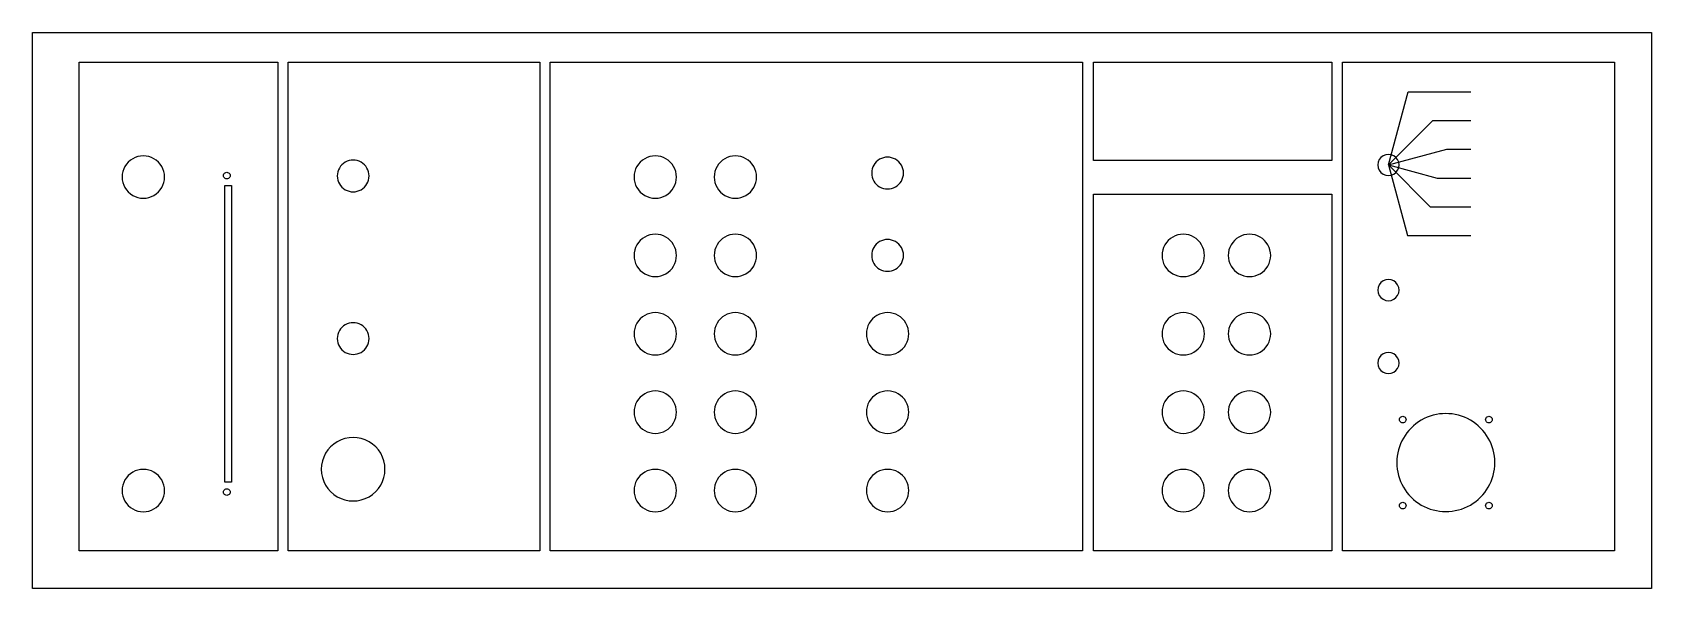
# Model space of a CAD drawing. Extents: x -325 to 286, y 5 to 215.
import ezdxf

# ---------------------------------------------------------------- set-up
doc = ezdxf.new("R2010")
doc.units = 0
doc.layers.add('Calque_1', color=7, linetype='CONTINUOUS')

msp = doc.modelspace()

# ---------------------------------------------------------------- linework, layer by layer
at = {"layer": 'Calque_1', "color": 5}
for points in [[(-324.98392, 214.652679), (285.67441, 214.652679), (285.67441, 4.573519), (-324.98392, 4.573519)], [(-307.36536, 203.344513), (-232.470356, 203.344513), (-232.470356, 18.807513), (-307.36536, 18.807513)], [(-228.47009, 203.344513), (-133.662587, 203.344513), (-133.662587, 18.807863), (-228.47009, 18.807863)], [(-129.66309, 203.344513), (71.03662, 203.344513), (71.03662, 18.807513), (-129.66309, 18.807513)], [(75.141922, 203.344513), (165.042183, 203.344513), (165.042183, 166.200142), (75.141922, 166.200142)], [(169.04192, 203.344513), (271.6422, 203.344513), (271.6422, 18.807513), (169.04192, 18.807513)], [(75.141922, 153.57892), (165.042183, 153.57892), (165.042183, 18.8075), (75.141922, 18.8075)]]:
    msp.add_lwpolyline(points, close=True, dxfattribs=at)
for points in [[(186.42483, 164.57948), (193.81462, 192.15851), (217.51949, 192.15851)], [(186.42483, 164.57948), (203.16722, 181.32191), (217.51949, 181.32191)], [(186.42483, 164.57948), (208.46386, 170.48482), (217.51949, 170.48482)], [(186.42483, 164.57948), (204.82988, 159.64786), (217.51949, 159.64786)], [(186.42483, 164.57948), (202.19321, 148.81108), (217.51949, 148.81108)], [(186.42483, 164.57948), (193.55377, 137.97398), (217.51949, 137.97398)]]:
    msp.add_lwpolyline(points, dxfattribs=at)
at = {"layer": 'Calque_1', "color": 7}
for points in [[(-275.14221, 160.0087)], [(-250.40887, 160.56476)], [(-198.01732, 160.41525)], [(3.534529, 161.50391)], [(190.42482, 164.57947)], [(-252.40889, 156.81473), (-249.90889, 156.81473), (-249.90889, 44.81473), (-252.40889, 44.81473)], [(-90.073349, 152.0087)], [(-59.86232, 152.00888)], [(3.534529, 130.41188)], [(-90.073349, 122.41171)], [(-59.86232, 122.41188)], [(109.05116, 122.41188)], [(134.0237, 122.41206)], [(190.42482, 117.31006)], [(-198.01732, 99.01108)], [(-90.073349, 92.81474)], [(-59.86232, 92.81493)], [(-2.465471, 92.81493)], [(109.05116, 92.81491)], [(134.0237, 92.81512)], [(190.424831, 89.769373)], [(193.06435, 68.436)], [(225.56435, 68.436)], [(-90.073349, 63.21776)], [(-59.86232, 63.21796)], [(-2.465471, 63.21796)], [(109.05116, 63.21796)], [(134.0237, 63.21812)], [(-192.01732, 49.67616)], [(226.56435, 52.18599)], [(-275.14221, 41.6208)], [(-250.40887, 41.06476)], [(-90.073349, 33.6208)], [(-59.86232, 33.62099)], [(-2.465471, 33.62099)], [(109.05116, 33.62099)], [(134.0237, 33.62114)], [(193.06435, 35.936)], [(225.56435, 35.936)]]:
    msp.add_lwpolyline(points, close=True, dxfattribs=at)
for points in [[(-287.14221, 166.936903), (-289.617419, 165.507841), (-291.14221, 162.866825), (-291.14221, 160.0087)], [(-279.14221, 166.936903), (-281.617419, 168.365966), (-284.667001, 168.365966), (-287.14221, 166.936903)], [(-275.14221, 160.0087), (-275.14221, 162.866825), (-276.667001, 165.507841), (-279.14221, 166.936903)], [(-207.01732, 165.611402), (-208.873726, 164.539606), (-210.01732, 162.558844), (-210.01732, 160.41525)], [(-201.01732, 165.611402), (-202.873726, 166.683199), (-205.160914, 166.683199), (-207.01732, 165.611402)], [(-198.01732, 160.41525), (-198.01732, 162.558844), (-199.160914, 164.539606), (-201.01732, 165.611402)], [(-90.073349, 168.0087), (-92.931474, 168.0087), (-95.57249, 166.483909), (-97.001552, 164.0087)], [(-83.145146, 164.0087), (-84.574208, 166.483909), (-87.215224, 168.0087), (-90.073349, 168.0087)], [(-59.86232, 168.00888), (-62.720445, 168.00888), (-65.361461, 166.484089), (-66.790523, 164.00888)], [(-52.934117, 164.00888), (-54.363179, 166.484089), (-57.004195, 168.00888), (-59.86232, 168.00888)], [(-5.465471, 166.700062), (-7.321877, 165.628266), (-8.465471, 163.647504), (-8.465471, 161.50391)], [(0.534529, 166.700062), (-1.321877, 167.771859), (-3.609065, 167.771859), (-5.465471, 166.700062)], [(3.534529, 161.50391), (3.534529, 163.647504), (2.390935, 165.628266), (0.534529, 166.700062)], [(184.42482, 168.043572), (183.187216, 167.32904), (182.42482, 166.008532), (182.42482, 164.57947)], [(188.42482, 168.043572), (187.187216, 168.758103), (185.662424, 168.758103), (184.42482, 168.043572)], [(190.42482, 164.57947), (190.42482, 166.008532), (189.662424, 167.32904), (188.42482, 168.043572)], [(-291.14221, 160.0087), (-291.14221, 157.150575), (-289.617419, 154.509559), (-287.14221, 153.080497)], [(-279.14221, 153.080497), (-276.667001, 154.509559), (-275.14221, 157.150575), (-275.14221, 160.0087)], [(-252.90887, 160.56476), (-252.90887, 161.011342), (-252.670621, 161.424001), (-252.28387, 161.647292)], [(-252.28387, 159.482228), (-252.670621, 159.705519), (-252.90887, 160.118178), (-252.90887, 160.56476)], [(-252.28387, 161.647292), (-251.897119, 161.870583), (-251.420621, 161.870583), (-251.03387, 161.647292)], [(-251.03387, 159.482228), (-251.420621, 159.258937), (-251.897119, 159.258937), (-252.28387, 159.482228)], [(-251.03387, 161.647292), (-250.647119, 161.424001), (-250.40887, 161.011342), (-250.40887, 160.56476)], [(-250.40887, 160.56476), (-250.40887, 160.118178), (-250.647119, 159.705519), (-251.03387, 159.482228)], [(-210.01732, 160.41525), (-210.01732, 158.271656), (-208.873726, 156.290894), (-207.01732, 155.219098)], [(-201.01732, 155.219098), (-199.160914, 156.290894), (-198.01732, 158.271656), (-198.01732, 160.41525)], [(-97.001552, 164.0087), (-98.430615, 161.533491), (-98.430615, 158.483909), (-97.001552, 156.0087)], [(-83.145146, 156.0087), (-81.716083, 158.483909), (-81.716083, 161.533491), (-83.145146, 164.0087)], [(-66.790523, 164.00888), (-68.219586, 161.533671), (-68.219586, 158.484089), (-66.790523, 156.00888)], [(-52.934117, 156.00888), (-51.505054, 158.484089), (-51.505054, 161.533671), (-52.934117, 164.00888)], [(-8.465471, 161.50391), (-8.465471, 159.360316), (-7.321877, 157.379554), (-5.465471, 156.307758)], [(0.534529, 156.307758), (2.390935, 157.379554), (3.534529, 159.360316), (3.534529, 161.50391)], [(182.42482, 164.57947), (182.42482, 163.150408), (183.187216, 161.8299), (184.42482, 161.115368)], [(184.42482, 161.115368), (185.662424, 160.400837), (187.187216, 160.400837), (188.42482, 161.115368)], [(188.42482, 161.115368), (189.662424, 161.8299), (190.42482, 163.150408), (190.42482, 164.57947)], [(-287.14221, 153.080497), (-284.667001, 151.651434), (-281.617419, 151.651434), (-279.14221, 153.080497)], [(-207.01732, 155.219098), (-205.160914, 154.147301), (-202.873726, 154.147301), (-201.01732, 155.219098)], [(-97.001552, 156.0087), (-95.57249, 153.533491), (-92.931474, 152.0087), (-90.073349, 152.0087)], [(-90.073349, 152.0087), (-87.215224, 152.0087), (-84.574208, 153.533491), (-83.145146, 156.0087)], [(-66.790523, 156.00888), (-65.361461, 153.533671), (-62.720445, 152.00888), (-59.86232, 152.00888)], [(-59.86232, 152.00888), (-57.004195, 152.00888), (-54.363179, 153.533671), (-52.934117, 156.00888)], [(-5.465471, 156.307758), (-3.609065, 155.235961), (-1.321877, 155.235961), (0.534529, 156.307758)], [(-97.001552, 134.41171), (-98.430615, 131.936501), (-98.430615, 128.886919), (-97.001552, 126.41171)], [(-90.073349, 138.41171), (-92.931474, 138.41171), (-95.57249, 136.886919), (-97.001552, 134.41171)], [(-83.145146, 134.41171), (-84.574208, 136.886919), (-87.215224, 138.41171), (-90.073349, 138.41171)], [(-83.145146, 126.41171), (-81.716083, 128.886919), (-81.716083, 131.936501), (-83.145146, 134.41171)], [(-66.790523, 134.41188), (-68.219586, 131.936671), (-68.219586, 128.887089), (-66.790523, 126.41188)], [(-59.86232, 138.41188), (-62.720445, 138.41188), (-65.361461, 136.887089), (-66.790523, 134.41188)], [(-52.934117, 134.41188), (-54.363179, 136.887089), (-57.004195, 138.41188), (-59.86232, 138.41188)], [(-52.934117, 126.41188), (-51.505054, 128.887089), (-51.505054, 131.936671), (-52.934117, 134.41188)], [(-5.465471, 135.608032), (-7.321877, 134.536236), (-8.465471, 132.555474), (-8.465471, 130.41188)], [(0.534529, 135.608032), (-1.321877, 136.679829), (-3.609065, 136.679829), (-5.465471, 135.608032)], [(3.534529, 130.41188), (3.534529, 132.555474), (2.390935, 134.536236), (0.534529, 135.608032)], [(102.122957, 134.41188), (100.693894, 131.936671), (100.693894, 128.887089), (102.122957, 126.41188)], [(109.05116, 138.41188), (106.193035, 138.41188), (103.552019, 136.887089), (102.122957, 134.41188)], [(115.979363, 134.41188), (114.550301, 136.887089), (111.909285, 138.41188), (109.05116, 138.41188)], [(115.979363, 126.41188), (117.408426, 128.887089), (117.408426, 131.936671), (115.979363, 134.41188)], [(127.095497, 134.41206), (125.666434, 131.936851), (125.666434, 128.887269), (127.095497, 126.41206)], [(134.0237, 138.41206), (131.165575, 138.41206), (128.524559, 136.887269), (127.095497, 134.41206)], [(140.951903, 134.41206), (139.522841, 136.887269), (136.881825, 138.41206), (134.0237, 138.41206)], [(140.951903, 126.41206), (142.380966, 128.887269), (142.380966, 131.936851), (140.951903, 134.41206)], [(-8.465471, 130.41188), (-8.465471, 128.268286), (-7.321877, 126.287524), (-5.465471, 125.215728)], [(0.534529, 125.215728), (2.390935, 126.287524), (3.534529, 128.268286), (3.534529, 130.41188)], [(-97.001552, 126.41171), (-95.57249, 123.936501), (-92.931474, 122.41171), (-90.073349, 122.41171)], [(-90.073349, 122.41171), (-87.215224, 122.41171), (-84.574208, 123.936501), (-83.145146, 126.41171)], [(-66.790523, 126.41188), (-65.361461, 123.936671), (-62.720445, 122.41188), (-59.86232, 122.41188)], [(-59.86232, 122.41188), (-57.004195, 122.41188), (-54.363179, 123.936671), (-52.934117, 126.41188)], [(-5.465471, 125.215728), (-3.609065, 124.143931), (-1.321877, 124.143931), (0.534529, 125.215728)], [(102.122957, 126.41188), (103.552019, 123.936671), (106.193035, 122.41188), (109.05116, 122.41188)], [(109.05116, 122.41188), (111.909285, 122.41188), (114.550301, 123.936671), (115.979363, 126.41188)], [(127.095497, 126.41206), (128.524559, 123.936851), (131.165575, 122.41206), (134.0237, 122.41206)], [(134.0237, 122.41206), (136.881825, 122.41206), (139.522841, 123.936851), (140.951903, 126.41206)], [(184.42482, 120.774162), (183.187216, 120.05963), (182.42482, 118.739122), (182.42482, 117.31006)], [(182.42482, 117.31006), (182.42482, 115.880998), (183.187216, 114.56049), (184.42482, 113.845958)], [(188.42482, 120.774162), (187.187216, 121.488693), (185.662424, 121.488693), (184.42482, 120.774162)], [(190.42482, 117.31006), (190.42482, 118.739122), (189.662424, 120.05963), (188.42482, 120.774162)], [(188.42482, 113.845958), (189.662424, 114.56049), (190.42482, 115.880998), (190.42482, 117.31006)], [(184.42482, 113.845958), (185.662424, 113.131427), (187.187216, 113.131427), (188.42482, 113.845958)], [(-207.01732, 104.207232), (-208.873726, 103.135436), (-210.01732, 101.154674), (-210.01732, 99.01108)], [(-201.01732, 104.207232), (-202.873726, 105.279029), (-205.160914, 105.279029), (-207.01732, 104.207232)], [(-198.01732, 99.01108), (-198.01732, 101.154674), (-199.160914, 103.135436), (-201.01732, 104.207232)], [(-97.001552, 104.81474), (-98.430615, 102.339531), (-98.430615, 99.289949), (-97.001552, 96.81474)], [(-90.073349, 108.81474), (-92.931474, 108.81474), (-95.57249, 107.289949), (-97.001552, 104.81474)], [(-83.145146, 104.81474), (-84.574208, 107.289949), (-87.215224, 108.81474), (-90.073349, 108.81474)], [(-83.145146, 96.81474), (-81.716083, 99.289949), (-81.716083, 102.339531), (-83.145146, 104.81474)], [(-66.790523, 104.81493), (-68.219586, 102.339721), (-68.219586, 99.290139), (-66.790523, 96.81493)], [(-59.86232, 108.81493), (-62.720445, 108.81493), (-65.361461, 107.290139), (-66.790523, 104.81493)], [(-52.934117, 104.81493), (-54.363179, 107.290139), (-57.004195, 108.81493), (-59.86232, 108.81493)], [(-52.934117, 96.81493), (-51.505054, 99.290139), (-51.505054, 102.339721), (-52.934117, 104.81493)], [(-9.393674, 104.81493), (-10.822737, 102.339721), (-10.822737, 99.290139), (-9.393674, 96.81493)], [(-2.465471, 108.81493), (-5.323596, 108.81493), (-7.964612, 107.290139), (-9.393674, 104.81493)], [(4.462732, 104.81493), (3.03367, 107.290139), (0.392654, 108.81493), (-2.465471, 108.81493)], [(4.462732, 96.81493), (5.891795, 99.290139), (5.891795, 102.339721), (4.462732, 104.81493)], [(102.122957, 104.81491), (100.693894, 102.339701), (100.693894, 99.290119), (102.122957, 96.81491)], [(109.05116, 108.81491), (106.193035, 108.81491), (103.552019, 107.290119), (102.122957, 104.81491)], [(115.979363, 104.81491), (114.550301, 107.290119), (111.909285, 108.81491), (109.05116, 108.81491)], [(115.979363, 96.81491), (117.408426, 99.290119), (117.408426, 102.339701), (115.979363, 104.81491)], [(127.095497, 104.81512), (125.666434, 102.339911), (125.666434, 99.290329), (127.095497, 96.81512)], [(134.0237, 108.81512), (131.165575, 108.81512), (128.524559, 107.290329), (127.095497, 104.81512)], [(140.951903, 104.81512), (139.522841, 107.290329), (136.881825, 108.81512), (134.0237, 108.81512)], [(140.951903, 96.81512), (142.380966, 99.290329), (142.380966, 102.339911), (140.951903, 104.81512)], [(-210.01732, 99.01108), (-210.01732, 96.867486), (-208.873726, 94.886724), (-207.01732, 93.814928)], [(-201.01732, 93.814928), (-199.160914, 94.886724), (-198.01732, 96.867486), (-198.01732, 99.01108)], [(-207.01732, 93.814928), (-205.160914, 92.743131), (-202.873726, 92.743131), (-201.01732, 93.814928)], [(-97.001552, 96.81474), (-95.57249, 94.339531), (-92.931474, 92.81474), (-90.073349, 92.81474)], [(-90.073349, 92.81474), (-87.215224, 92.81474), (-84.574208, 94.339531), (-83.145146, 96.81474)], [(-66.790523, 96.81493), (-65.361461, 94.339721), (-62.720445, 92.81493), (-59.86232, 92.81493)], [(-59.86232, 92.81493), (-57.004195, 92.81493), (-54.363179, 94.339721), (-52.934117, 96.81493)], [(-9.393674, 96.81493), (-7.964612, 94.339721), (-5.323596, 92.81493), (-2.465471, 92.81493)], [(-2.465471, 92.81493), (0.392654, 92.81493), (3.03367, 94.339721), (4.462732, 96.81493)], [(102.122957, 96.81491), (103.552019, 94.339701), (106.193035, 92.81491), (109.05116, 92.81491)], [(109.05116, 92.81491), (111.909285, 92.81491), (114.550301, 94.339701), (115.979363, 96.81491)], [(127.095497, 96.81512), (128.524559, 94.339911), (131.165575, 92.81512), (134.0237, 92.81512)], [(134.0237, 92.81512), (136.881825, 92.81512), (139.522841, 94.339911), (140.951903, 96.81512)], [(184.424831, 93.233474), (183.187226, 92.518943), (182.424831, 91.198435), (182.424831, 89.769373)], [(188.424831, 93.233474), (187.187226, 93.948005), (185.662435, 93.948005), (184.424831, 93.233474)], [(190.424831, 89.769373), (190.424831, 91.198435), (189.662435, 92.518943), (188.424831, 93.233474)], [(182.424831, 89.769373), (182.424831, 88.34031), (183.187226, 87.019802), (184.424831, 86.305271)], [(184.424831, 86.305271), (185.662435, 85.59074), (187.187226, 85.59074), (188.424831, 86.305271)], [(188.424831, 86.305271), (189.662435, 87.019802), (190.424831, 88.34031), (190.424831, 89.769373)], [(-97.001552, 75.21776), (-98.430615, 72.742551), (-98.430615, 69.692969), (-97.001552, 67.21776)], [(-90.073349, 79.21776), (-92.931474, 79.21776), (-95.57249, 77.692969), (-97.001552, 75.21776)], [(-83.145146, 75.21776), (-84.574208, 77.692969), (-87.215224, 79.21776), (-90.073349, 79.21776)], [(-83.145146, 67.21776), (-81.716083, 69.692969), (-81.716083, 72.742551), (-83.145146, 75.21776)], [(-66.790523, 75.21796), (-68.219586, 72.742751), (-68.219586, 69.693169), (-66.790523, 67.21796)], [(-59.86232, 79.21796), (-62.720445, 79.21796), (-65.361461, 77.693169), (-66.790523, 75.21796)], [(-52.934117, 75.21796), (-54.363179, 77.693169), (-57.004195, 79.21796), (-59.86232, 79.21796)], [(-52.934117, 67.21796), (-51.505054, 69.693169), (-51.505054, 72.742751), (-52.934117, 75.21796)], [(-9.393674, 75.21796), (-10.822737, 72.742751), (-10.822737, 69.693169), (-9.393674, 67.21796)], [(-2.465471, 79.21796), (-5.323596, 79.21796), (-7.964612, 77.693169), (-9.393674, 75.21796)], [(4.462732, 75.21796), (3.03367, 77.693169), (0.392654, 79.21796), (-2.465471, 79.21796)], [(4.462732, 67.21796), (5.891795, 69.693169), (5.891795, 72.742751), (4.462732, 75.21796)], [(102.122957, 75.21796), (100.693894, 72.742751), (100.693894, 69.693169), (102.122957, 67.21796)], [(109.05116, 79.21796), (106.193035, 79.21796), (103.552019, 77.693169), (102.122957, 75.21796)], [(115.979363, 75.21796), (114.550301, 77.693169), (111.909285, 79.21796), (109.05116, 79.21796)], [(115.979363, 67.21796), (117.408426, 69.693169), (117.408426, 72.742751), (115.979363, 75.21796)], [(127.095497, 75.21812), (125.666434, 72.742911), (125.666434, 69.693329), (127.095497, 67.21812)], [(134.0237, 79.21812), (131.165575, 79.21812), (128.524559, 77.693329), (127.095497, 75.21812)], [(140.951903, 75.21812), (139.522841, 77.693329), (136.881825, 79.21812), (134.0237, 79.21812)], [(140.951903, 67.21812), (142.380966, 69.693329), (142.380966, 72.742911), (140.951903, 75.21812)], [(-97.001552, 67.21776), (-95.57249, 64.742551), (-92.931474, 63.21776), (-90.073349, 63.21776)], [(-90.073349, 63.21776), (-87.215224, 63.21776), (-84.574208, 64.742551), (-83.145146, 67.21776)], [(-66.790523, 67.21796), (-65.361461, 64.742751), (-62.720445, 63.21796), (-59.86232, 63.21796)], [(-59.86232, 63.21796), (-57.004195, 63.21796), (-54.363179, 64.742751), (-52.934117, 67.21796)], [(-9.393674, 67.21796), (-7.964612, 64.742751), (-5.323596, 63.21796), (-2.465471, 63.21796)], [(-2.465471, 63.21796), (0.392654, 63.21796), (3.03367, 64.742751), (4.462732, 67.21796)], [(102.122957, 67.21796), (103.552019, 64.742751), (106.193035, 63.21796), (109.05116, 63.21796)], [(109.05116, 63.21796), (111.909285, 63.21796), (114.550301, 64.742751), (115.979363, 67.21796)], [(127.095497, 67.21812), (128.524559, 64.742911), (131.165575, 63.21812), (134.0237, 63.21812)], [(134.0237, 63.21812), (136.881825, 63.21812), (139.522841, 64.742911), (140.951903, 67.21812)], [(198.81435, 68.20746), (193.09043, 64.902753), (189.56435, 58.795403), (189.56435, 52.18599)], [(190.56435, 68.436), (190.56435, 68.882582), (190.802599, 69.295241), (191.18935, 69.518532)], [(191.18935, 67.353468), (190.802599, 67.576759), (190.56435, 67.989418), (190.56435, 68.436)], [(191.18935, 69.518532), (191.576101, 69.741823), (192.052599, 69.741823), (192.43935, 69.518532)], [(192.43935, 67.353468), (192.052599, 67.130177), (191.576101, 67.130177), (191.18935, 67.353468)], [(192.43935, 69.518532), (192.826101, 69.295241), (193.06435, 68.882582), (193.06435, 68.436)], [(193.06435, 68.436), (193.06435, 67.989418), (192.826101, 67.576759), (192.43935, 67.353468)], [(217.31435, 68.20746), (211.59043, 71.512167), (204.53827, 71.512167), (198.81435, 68.20746)], [(226.56435, 52.18599), (226.56435, 58.795403), (223.03827, 64.902753), (217.31435, 68.20746)], [(223.06435, 68.436), (223.06435, 68.882582), (223.302599, 69.295241), (223.68935, 69.518532)], [(223.68935, 67.353468), (223.302599, 67.576759), (223.06435, 67.989418), (223.06435, 68.436)], [(223.68935, 69.518532), (224.076101, 69.741823), (224.552599, 69.741823), (224.93935, 69.518532)], [(224.93935, 67.353468), (224.552599, 67.130177), (224.076101, 67.130177), (223.68935, 67.353468)], [(224.93935, 69.518532), (225.326101, 69.295241), (225.56435, 68.882582), (225.56435, 68.436)], [(225.56435, 68.436), (225.56435, 67.989418), (225.326101, 67.576759), (224.93935, 67.353468)], [(-198.01732, 60.068465), (-201.730133, 62.212058), (-206.304507, 62.212058), (-210.01732, 60.068465)], [(-210.01732, 60.068465), (-213.730133, 57.924871), (-216.01732, 53.963347), (-216.01732, 49.67616)], [(-192.01732, 49.67616), (-192.01732, 53.963347), (-194.304507, 57.924871), (-198.01732, 60.068465)], [(-279.14221, 48.549003), (-281.617419, 49.978066), (-284.667001, 49.978066), (-287.14221, 48.549003)], [(-216.01732, 49.67616), (-216.01732, 45.388973), (-213.730133, 41.427449), (-210.01732, 39.283855)], [(-198.01732, 39.283855), (-194.304507, 41.427449), (-192.01732, 45.388973), (-192.01732, 49.67616)], [(-90.073349, 49.6208), (-92.931474, 49.6208), (-95.57249, 48.096009), (-97.001552, 45.6208)], [(-83.145146, 45.6208), (-84.574208, 48.096009), (-87.215224, 49.6208), (-90.073349, 49.6208)], [(-59.86232, 49.62099), (-62.720445, 49.62099), (-65.361461, 48.096199), (-66.790523, 45.62099)], [(-52.934117, 45.62099), (-54.363179, 48.096199), (-57.004195, 49.62099), (-59.86232, 49.62099)], [(-2.465471, 49.62099), (-5.323596, 49.62099), (-7.964612, 48.096199), (-9.393674, 45.62099)], [(4.462732, 45.62099), (3.03367, 48.096199), (0.392654, 49.62099), (-2.465471, 49.62099)], [(109.05116, 49.62099), (106.193035, 49.62099), (103.552019, 48.096199), (102.122957, 45.62099)], [(115.979363, 45.62099), (114.550301, 48.096199), (111.909285, 49.62099), (109.05116, 49.62099)], [(134.0237, 49.62114), (131.165575, 49.62114), (128.524559, 48.096349), (127.095497, 45.62114)], [(140.951903, 45.62114), (139.522841, 48.096349), (136.881825, 49.62114), (134.0237, 49.62114)], [(189.56435, 52.18599), (189.56435, 45.576577), (193.09043, 39.469227), (198.81435, 36.16452)], [(217.31435, 36.16452), (223.03827, 39.469227), (226.56435, 45.576577), (226.56435, 52.18599)], [(-287.14221, 48.549003), (-289.617419, 47.119941), (-291.14221, 44.478925), (-291.14221, 41.6208)], [(-275.14221, 41.6208), (-275.14221, 44.478925), (-276.667001, 47.119941), (-279.14221, 48.549003)], [(-97.001552, 45.6208), (-98.430615, 43.145591), (-98.430615, 40.096009), (-97.001552, 37.6208)], [(-83.145146, 37.6208), (-81.716083, 40.096009), (-81.716083, 43.145591), (-83.145146, 45.6208)], [(-66.790523, 45.62099), (-68.219586, 43.145781), (-68.219586, 40.096199), (-66.790523, 37.62099)], [(-52.934117, 37.62099), (-51.505054, 40.096199), (-51.505054, 43.145781), (-52.934117, 45.62099)], [(-9.393674, 45.62099), (-10.822737, 43.145781), (-10.822737, 40.096199), (-9.393674, 37.62099)], [(4.462732, 37.62099), (5.891795, 40.096199), (5.891795, 43.145781), (4.462732, 45.62099)], [(102.122957, 45.62099), (100.693894, 43.145781), (100.693894, 40.096199), (102.122957, 37.62099)], [(115.979363, 37.62099), (117.408426, 40.096199), (117.408426, 43.145781), (115.979363, 45.62099)], [(127.095497, 45.62114), (125.666434, 43.145931), (125.666434, 40.096349), (127.095497, 37.62114)], [(140.951903, 37.62114), (142.380966, 40.096349), (142.380966, 43.145931), (140.951903, 45.62114)], [(-291.14221, 41.6208), (-291.14221, 38.762675), (-289.617419, 36.121659), (-287.14221, 34.692597)], [(-279.14221, 34.692597), (-276.667001, 36.121659), (-275.14221, 38.762675), (-275.14221, 41.6208)], [(-252.90887, 41.06476), (-252.90887, 41.511342), (-252.670621, 41.924001), (-252.28387, 42.147292)], [(-252.28387, 39.982228), (-252.670621, 40.205519), (-252.90887, 40.618178), (-252.90887, 41.06476)], [(-252.28387, 42.147292), (-251.897119, 42.370583), (-251.420621, 42.370583), (-251.03387, 42.147292)], [(-251.03387, 39.982228), (-251.420621, 39.758937), (-251.897119, 39.758937), (-252.28387, 39.982228)], [(-251.03387, 42.147292), (-250.647119, 41.924001), (-250.40887, 41.511342), (-250.40887, 41.06476)], [(-250.40887, 41.06476), (-250.40887, 40.618178), (-250.647119, 40.205519), (-251.03387, 39.982228)], [(-210.01732, 39.283855), (-206.304507, 37.140262), (-201.730133, 37.140262), (-198.01732, 39.283855)], [(-97.001552, 37.6208), (-95.57249, 35.145591), (-92.931474, 33.6208), (-90.073349, 33.6208)], [(-90.073349, 33.6208), (-87.215224, 33.6208), (-84.574208, 35.145591), (-83.145146, 37.6208)], [(-66.790523, 37.62099), (-65.361461, 35.145781), (-62.720445, 33.62099), (-59.86232, 33.62099)], [(-59.86232, 33.62099), (-57.004195, 33.62099), (-54.363179, 35.145781), (-52.934117, 37.62099)], [(-9.393674, 37.62099), (-7.964612, 35.145781), (-5.323596, 33.62099), (-2.465471, 33.62099)], [(-2.465471, 33.62099), (0.392654, 33.62099), (3.03367, 35.145781), (4.462732, 37.62099)], [(102.122957, 37.62099), (103.552019, 35.145781), (106.193035, 33.62099), (109.05116, 33.62099)], [(109.05116, 33.62099), (111.909285, 33.62099), (114.550301, 35.145781), (115.979363, 37.62099)], [(127.095497, 37.62114), (128.524559, 35.145931), (131.165575, 33.62114), (134.0237, 33.62114)], [(134.0237, 33.62114), (136.881825, 33.62114), (139.522841, 35.145931), (140.951903, 37.62114)], [(190.56435, 35.936), (190.56435, 36.382582), (190.802599, 36.795241), (191.18935, 37.018532)], [(191.18935, 37.018532), (191.576101, 37.241823), (192.052599, 37.241823), (192.43935, 37.018532)], [(192.43935, 37.018532), (192.826101, 36.795241), (193.06435, 36.382582), (193.06435, 35.936)], [(223.06435, 35.936), (223.06435, 36.382582), (223.302599, 36.795241), (223.68935, 37.018532)], [(223.68935, 37.018532), (224.076101, 37.241823), (224.552599, 37.241823), (224.93935, 37.018532)], [(224.93935, 37.018532), (225.326101, 36.795241), (225.56435, 36.382582), (225.56435, 35.936)], [(-287.14221, 34.692597), (-284.667001, 33.263534), (-281.617419, 33.263534), (-279.14221, 34.692597)], [(191.18935, 34.853468), (190.802599, 35.076759), (190.56435, 35.489418), (190.56435, 35.936)], [(192.43935, 34.853468), (192.052599, 34.630177), (191.576101, 34.630177), (191.18935, 34.853468)], [(193.06435, 35.936), (193.06435, 35.489418), (192.826101, 35.076759), (192.43935, 34.853468)], [(198.81435, 36.16452), (204.53827, 32.859813), (211.59043, 32.859813), (217.31435, 36.16452)], [(223.68935, 34.853468), (223.302599, 35.076759), (223.06435, 35.489418), (223.06435, 35.936)], [(224.93935, 34.853468), (224.552599, 34.630177), (224.076101, 34.630177), (223.68935, 34.853468)], [(225.56435, 35.936), (225.56435, 35.489418), (225.326101, 35.076759), (224.93935, 34.853468)]]:
    msp.add_open_spline(points, degree=3, dxfattribs=at)

doc.saveas('drawing.dxf')
